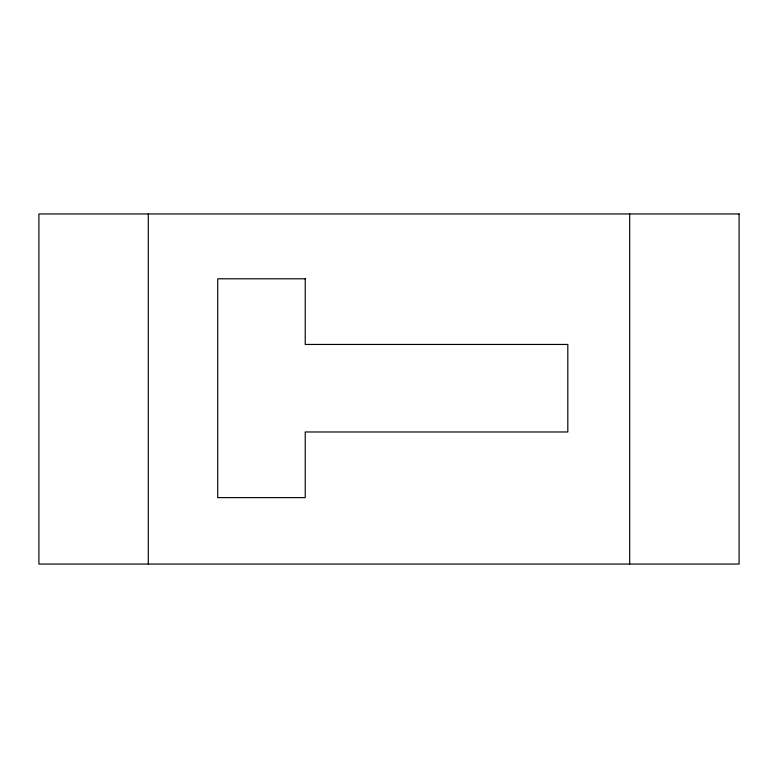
<?xml version="1.0" encoding="UTF-8"?>
<svg xmlns="http://www.w3.org/2000/svg" width="778" height="778" viewBox="0 0 778 778"><rect width="100%" height="100%" fill="white"/><g stroke="black" fill="none" stroke-linecap="round" stroke-linejoin="round"><path stroke-width="1.17" d="M629.694 213.95L629.694 564.05M148.306 213.95L148.306 564.05M739.1 213.95L38.9 213.95L38.9 564.05L739.1 564.05L739.1 213.95M305.239 278.806L217.714 278.806L217.714 497.619L305.239 497.619L305.239 431.975L567.814 431.975L567.814 344.45L305.239 344.45L305.239 278.806"/></g></svg>
